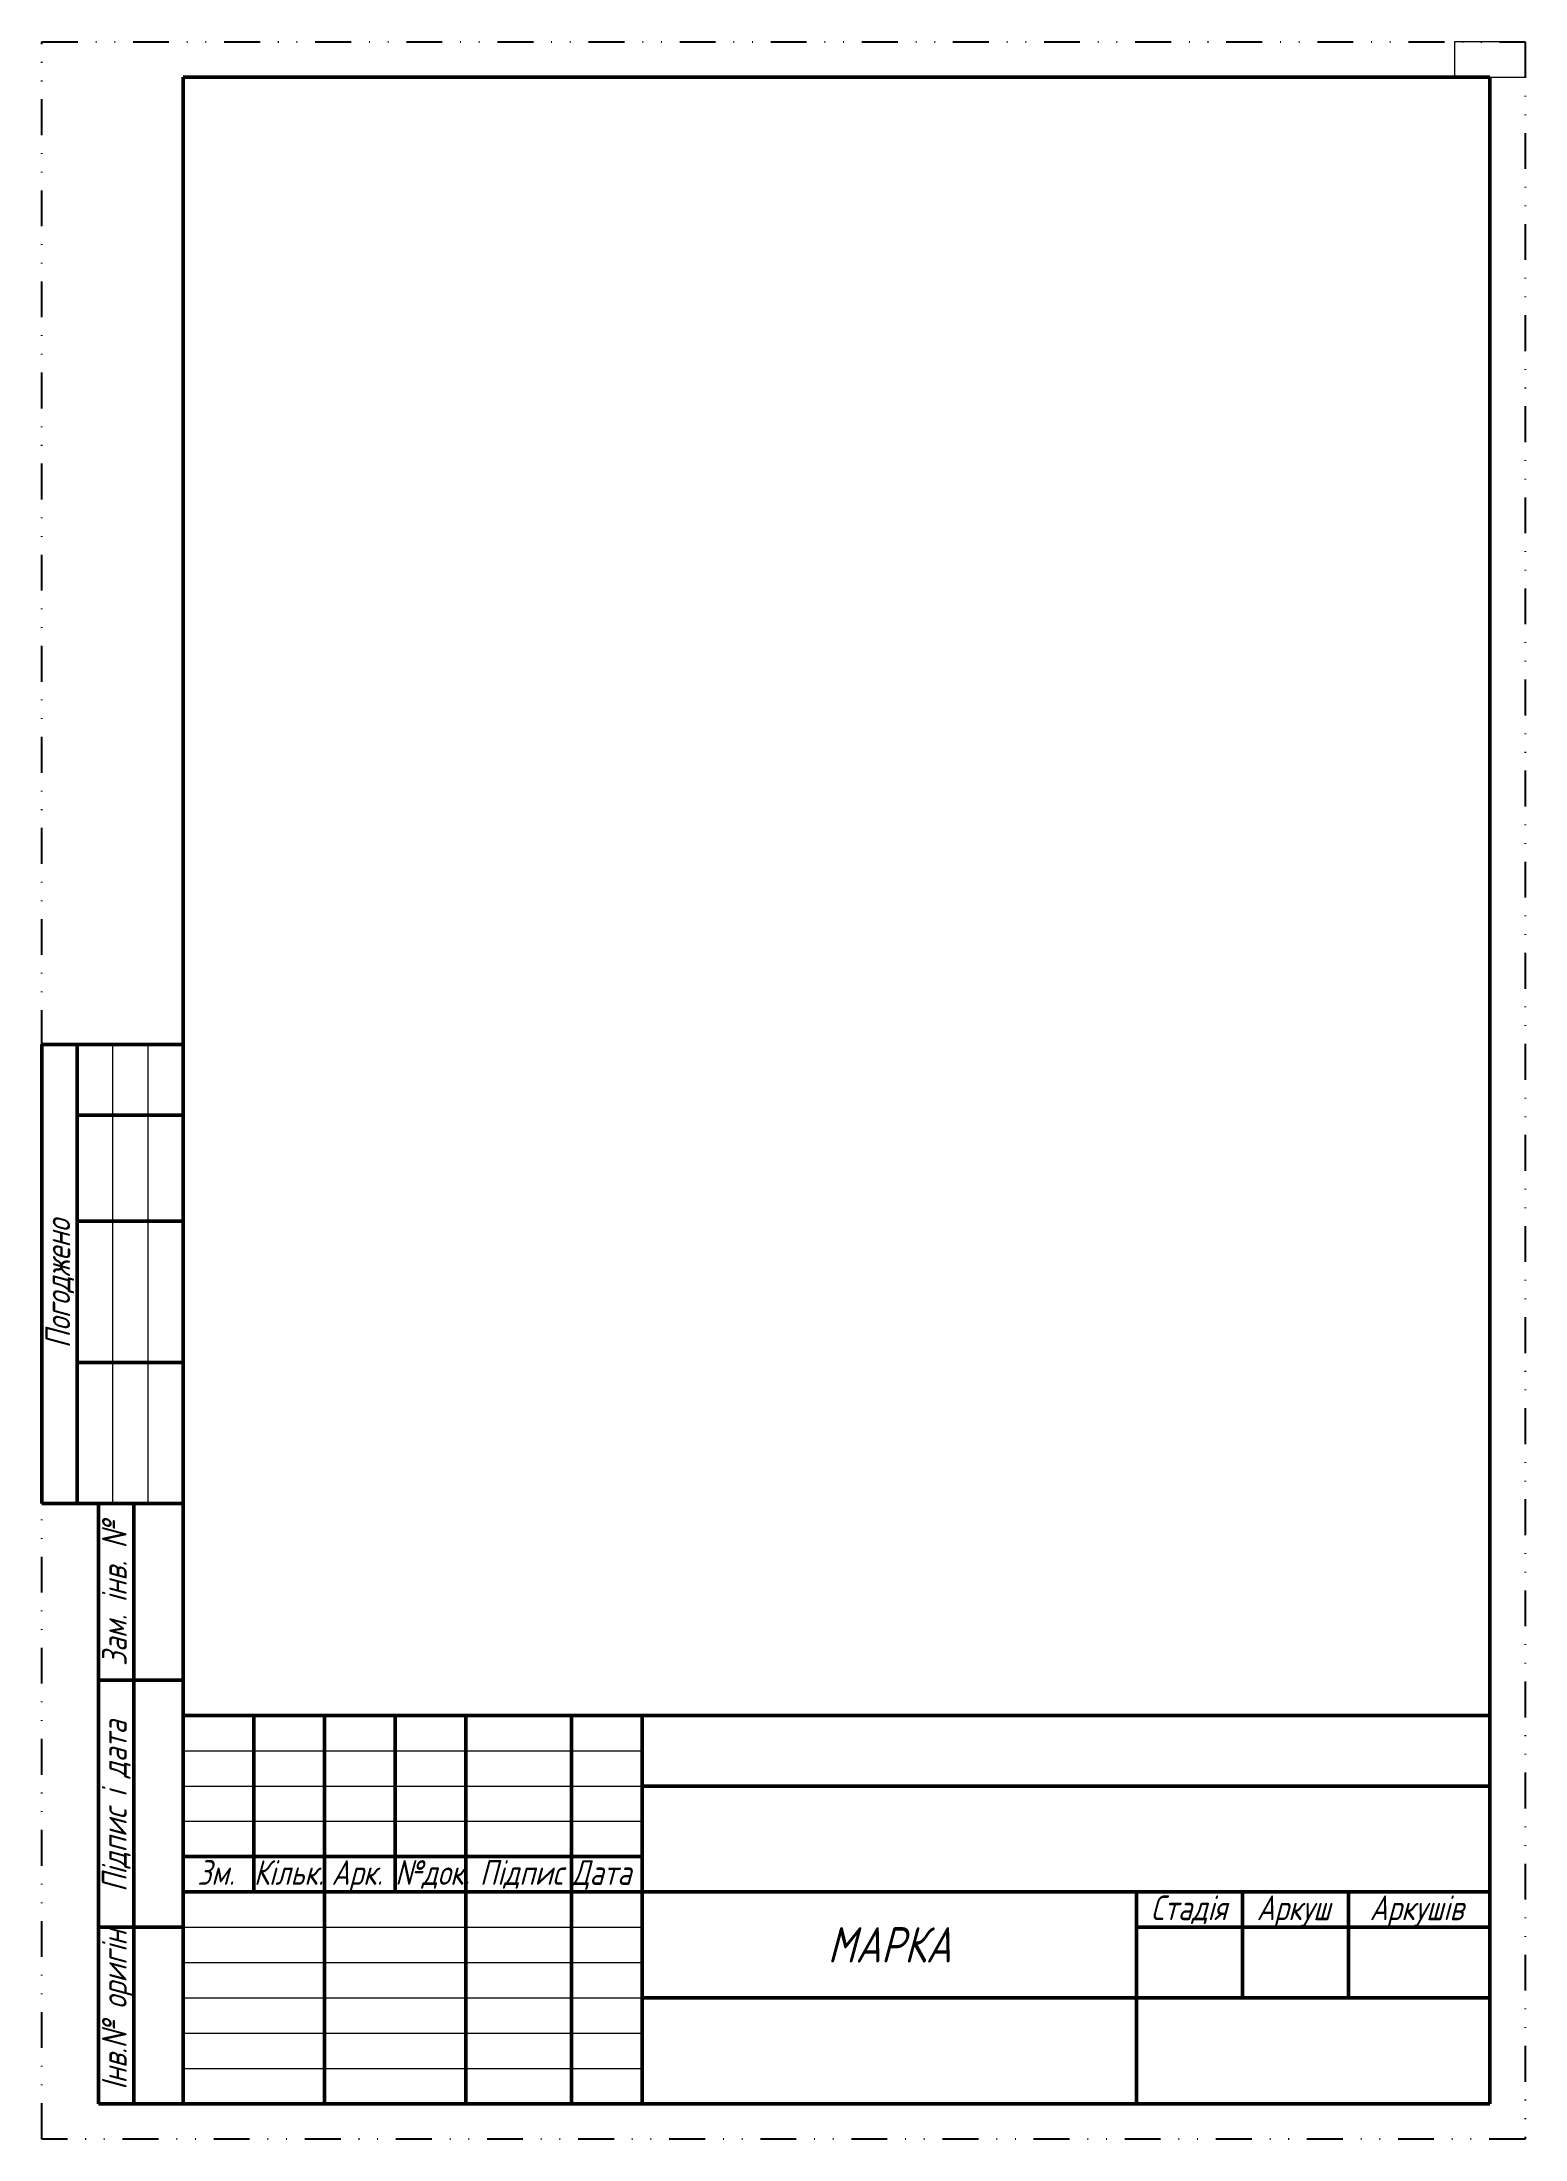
# Model space of a CAD drawing. Header units: millimetres. Extents: x 0 to 210, y 0 to 297.
import ezdxf

# ---------------------------------------------------------------- set-up
doc = ezdxf.new("R2010")
doc.units = ezdxf.units.MM
doc.header["$LTSCALE"] = 0.2
doc.linetypes.add('линия_сгибаX2', pattern=[63.5, 25.4, -12.7, 0, -12.7, 0, -12.7])
doc.layers.get('0').update_dxf_attribs({"lineweight": 50})
doc.layers.add('Формат чертежа', color=7, linetype='Continuous', lineweight=50)
doc.styles.add('основная надпись', font='isocpeur.ttf', dxfattribs={"width": 0.8, "oblique": 15, "height": 3.5})
doc.styles.add('стиль1', font='isocpeur.ttf', dxfattribs={"oblique": 15})

msp = doc.modelspace()

# ---------------------------------------------------------------- linework, layer by layer
at = {"layer": 'Формат чертежа', "linetype": 'линия_сгибаX2', "lineweight": -3}
for p, q in [((0, 0), (0, 297)), ((0, 297), (210, 297)), ((210, 297), (210, 0)), ((210, 0), (0, 0))]:
    msp.add_line(p, q, dxfattribs=at)
at = {"layer": 'Формат чертежа'}
for p, q in [((20, 5), (20, 292)), ((20, 292), (205, 292)), ((205, 292), (205, 5)), ((20, 155), (0, 155)), ((0, 155), (0, 90)), ((5, 155), (5, 90)), ((20, 90), (20, 155)), ((20, 145), (5, 145)), ((20, 130), (5, 130)), ((20, 110), (5, 110)), ((0, 90), (20, 90)), ((8, 65), (8, 90)), ((8, 90), (20, 90)), ((13, 5), (13, 90)), ((20, 5), (20, 90)), ((8, 30), (8, 65)), ((8, 65), (20, 65)), ((20, 60), (205, 60)), ((20, 60), (20, 5)), ((30, 60), (30, 35)), ((40, 60), (40, 5)), ((50, 60), (50, 35)), ((60, 60), (60, 5)), ((75, 60), (75, 5)), ((85, 60), (85, 5)), ((85, 50), (205, 50)), ((20, 40), (85, 40)), ((20, 35), (205, 35)), ((155, 35), (155, 5)), ((170, 35), (170, 20)), ((185, 35), (185, 20)), ((8, 5), (8, 30)), ((8, 30), (20, 30)), ((155, 30), (205, 30)), ((85, 20), (205, 20)), ((13, 5), (8, 5)), ((20, 5), (13, 5)), ((20, 5), (18, 5)), ((20, 5), (18, 5)), ((205, 5), (20, 5))]:
    msp.add_line(p, q, dxfattribs=at)
at = {"layer": 'Формат чертежа', "lineweight": 20}
for p, q in [((10, 155), (10, 90)), ((15, 155), (15, 90)), ((20, 55), (85, 55)), ((20, 50), (85, 50)), ((20, 45), (85, 45)), ((20, 30), (85, 30)), ((20, 25), (85, 25)), ((20, 20), (85, 20)), ((20, 15), (85, 15)), ((20, 10), (85, 10))]:
    msp.add_line(p, q, dxfattribs=at)
msp.add_lwpolyline([(200, 292), (210, 292), (210, 297), (200, 297)], close=True, dxfattribs=at)

# ---------------------------------------------------------------- texts
at = {"insert": (120, 27.5), "char_height": 5, "width": 70, "attachment_point": 5, "style": 'основная надпись'}
msp.add_mtext('МАРКА', dxfattribs=at)
at = {"layer": 'Формат чертежа', "oblique": 15, "width": 0.8}
for s, style, p in [('Погоджено', 'стиль1', (4, 112)), ('Зам. iнв. №', 'основная надпись', (12, 67)), ('Пiдпис i дата', 'основная надпись', (12, 35)), ('Iнв.№ оригiн.', 'основная надпись', (12, 7))]:
    msp.add_text(s, height=3.5, rotation=90, dxfattribs=dict(at, style=style)).set_placement(p)
at = {"layer": 'Формат чертежа', "style": 'стиль1', "oblique": 15, "width": 0.8}
for s, p in [('Зм.', (22, 36)), ('Кiльк.', (30, 36)), ('Арк.', (41, 36)), ('№док.', (50, 36)), ('Пiдпис', (62, 36)), ('Дата', (75, 36)), ('Стадiя', (157, 31)), ('Аркуш', (172, 31)), ('Аркушiв', (188, 31))]:
    msp.add_text(s, height=3.5, dxfattribs=at).set_placement(p)

doc.saveas('drawing.dxf')
